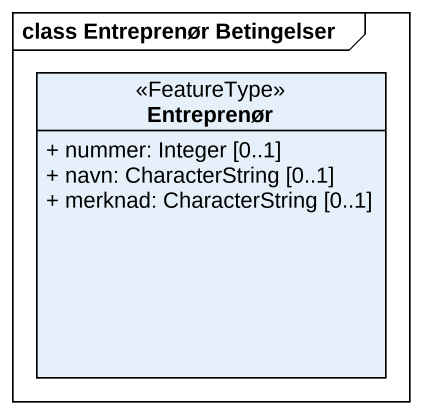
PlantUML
@startuml
mainframe class Entreprenør Betingelser
hide circle
hide empty members
skinparam classAttributeIconSize 0
class Entreprenør <<FeatureType>> {
  + nummer: Integer [0..1]
  + navn: CharacterString [0..1]
  + merknad: CharacterString [0..1]
}
@enduml
